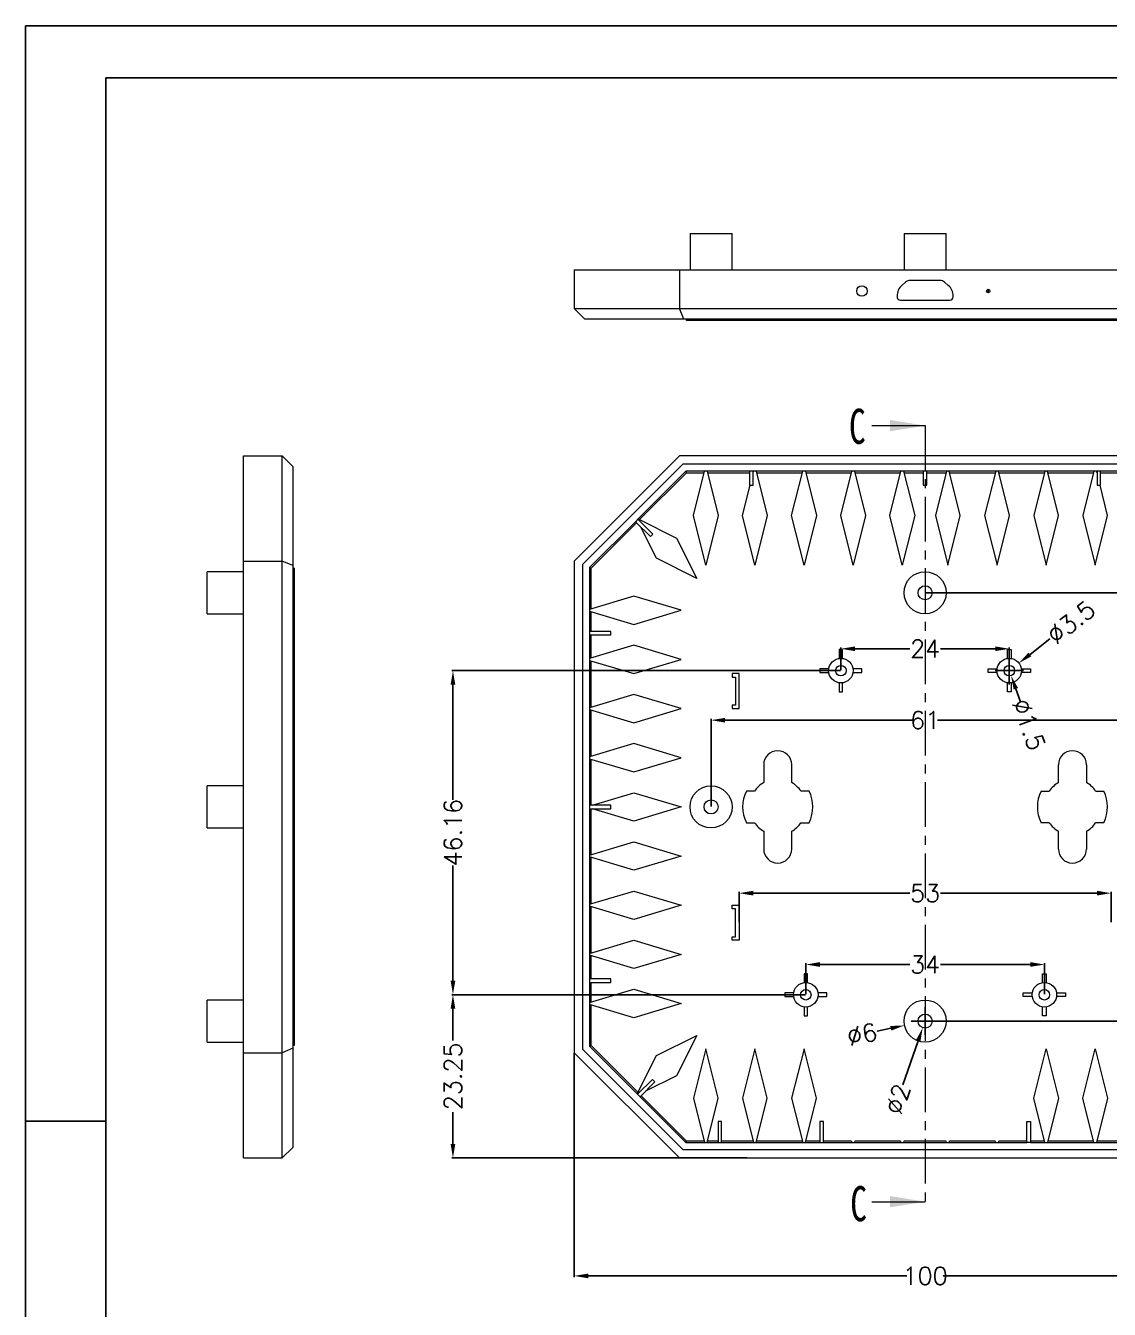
# Model space of a CAD drawing. Header units: inches. Extents: x 1584 to 2535, y 573 to 885.
# Drawn here: x 2093.6 to 2248.1, y 702.2 to 885 of the extents above; entities that cross this region are included whole.
import ezdxf

# ---------------------------------------------------------------- set-up
doc = ezdxf.new("R2010")
doc.units = ezdxf.units.IN
doc.linetypes.add('CENTER', pattern=[10.16, 6.35, -1.27, 1.27, -1.27])
doc.styles.add('SLDTEXTSTYLE6', font='TXT', dxfattribs={"width": 0.7})
doc.styles.get("Standard").update_dxf_attribs({"font": 'txt', "bigfont": 'gbcbig.shx'})
doc.dimstyles.new('2.5', dxfattribs={"dimtxt": 2.5, "dimasz": 2, "dimexe": 0.18, "dimexo": 0.0625, "dimgap": 0.09, "dimtad": 0, "dimdsep": 46, "dimtxsty": 'Standard', "dimcen": 2, "dimclrd": 3, "dimclre": 3, "dimadec": 0, "dimazin": 2, "dimtfac": 1, "dimtofl": 0, "dimtmove": 0, "dimatfit": 3, "dimfxl": 1, "dimtolj": 1, "dimtzin": 0, "dimarcsym": 0})

# ---------------------------------------------------------------- blocks, each defined once
blk = doc.blocks.new('*D55')
at = {"color": 3, "lineweight": -2}
for p, q in [((2171.81, 738.69), (2171.81, 706.78)), ((2271.81, 738.69), (2271.81, 706.78)), ((2173.81, 706.96), (2219.22, 706.96)), ((2269.81, 706.96), (2224.4, 706.96))]:
    blk.add_line(p, q, dxfattribs=at)
at = {"color": 3}
for points in [[(2173.81, 707.3), (2173.81, 706.63), (2171.81, 706.96)], [(2269.81, 707.3), (2269.81, 706.63), (2271.81, 706.96)]]:
    blk.add_solid(points, dxfattribs=at)
at = {"layer": 'Defpoints', "color": 0}
for p in [(2171.81, 738.76), (2271.81, 738.76), (2271.81, 706.96)]:
    blk.add_point(p, dxfattribs=at)
at = {"color": 0, "insert": (2221.81, 706.96), "char_height": 2.5, "attachment_point": 5}
blk.add_mtext('\\A1;100', dxfattribs=at)
blk = doc.blocks.new('*D57')
at = {"color": 3, "lineweight": -2}
for p, q in [((2195.31, 757.32), (2195.31, 761.65)), ((2197.31, 761.47), (2219.63, 761.47)), ((2246.31, 761.47), (2223.98, 761.47)), ((2248.31, 757.32), (2248.31, 761.65))]:
    blk.add_line(p, q, dxfattribs=at)
at = {"color": 3}
for points in [[(2197.31, 761.81), (2197.31, 761.14), (2195.31, 761.47)], [(2246.31, 761.81), (2246.31, 761.14), (2248.31, 761.47)]]:
    blk.add_solid(points, dxfattribs=at)
at = {"layer": 'Defpoints', "color": 0}
for p in [(2248.31, 761.47), (2195.31, 757.26), (2248.31, 757.26)]:
    blk.add_point(p, dxfattribs=at)
at = {"color": 0, "insert": (2221.81, 761.47), "char_height": 2.5, "attachment_point": 5}
blk.add_mtext('\\A1;53', dxfattribs=at)
blk = doc.blocks.new('*D58')
at = {"color": 3, "lineweight": -2}
for p, q in [((2204.81, 747.07), (2204.81, 751.49)), ((2238.81, 747.07), (2238.81, 751.49)), ((2206.81, 751.31), (2219.63, 751.31)), ((2236.81, 751.31), (2223.98, 751.31))]:
    blk.add_line(p, q, dxfattribs=at)
at = {"color": 3}
for points in [[(2206.81, 751.65), (2206.81, 750.98), (2204.81, 751.31)], [(2236.81, 751.65), (2236.81, 750.98), (2238.81, 751.31)]]:
    blk.add_solid(points, dxfattribs=at)
at = {"layer": 'Defpoints', "color": 0}
for p in [(2238.81, 751.31), (2204.81, 747.01), (2238.81, 747.01)]:
    blk.add_point(p, dxfattribs=at)
at = {"color": 0, "insert": (2221.81, 751.31), "char_height": 2.5, "attachment_point": 5}
blk.add_mtext('\\A1;34', dxfattribs=at)
blk = doc.blocks.new('*D59')
at = {"color": 3, "lineweight": -2}
for p, q in [((2191.31, 773.82), (2191.31, 786.29)), ((2252.31, 773.82), (2252.31, 786.29)), ((2193.31, 786.11), (2220.05, 786.11)), ((2250.31, 786.11), (2223.56, 786.11))]:
    blk.add_line(p, q, dxfattribs=at)
at = {"color": 3}
for points in [[(2193.31, 786.44), (2193.31, 785.77), (2191.31, 786.11)], [(2250.31, 786.44), (2250.31, 785.77), (2252.31, 786.11)]]:
    blk.add_solid(points, dxfattribs=at)
at = {"layer": 'Defpoints', "color": 0}
for p in [(2252.31, 786.11), (2191.31, 773.76), (2252.31, 773.76)]:
    blk.add_point(p, dxfattribs=at)
at = {"color": 0, "insert": (2221.81, 786.11), "char_height": 2.5, "attachment_point": 5}
blk.add_mtext('\\A1;61', dxfattribs=at)
blk = doc.blocks.new('*D60')
at = {"color": 3, "lineweight": -2}
for p, q in [((2209.81, 793.23), (2209.81, 796.46)), ((2211.81, 796.28), (2219.63, 796.28)), ((2231.81, 796.28), (2223.98, 796.28)), ((2233.81, 793.23), (2233.81, 796.46))]:
    blk.add_line(p, q, dxfattribs=at)
at = {"color": 3}
for points in [[(2211.81, 796.61), (2211.81, 795.95), (2209.81, 796.28)], [(2231.81, 796.61), (2231.81, 795.95), (2233.81, 796.28)]]:
    blk.add_solid(points, dxfattribs=at)
at = {"layer": 'Defpoints', "color": 0}
for p in [(2209.81, 796.28), (2209.81, 793.17), (2233.81, 793.17)]:
    blk.add_point(p, dxfattribs=at)
at = {"color": 0, "insert": (2221.81, 796.28), "char_height": 2.5, "attachment_point": 5}
blk.add_mtext('\\A1;24', dxfattribs=at)
blk = doc.blocks.new('*D61')
at = {"color": 3, "lineweight": -2}
for p, q in [((2221.87, 804.26), (2287.58, 804.26)), ((2287.4, 802.26), (2287.4, 780.35)), ((2287.4, 745.26), (2287.4, 776.84)), ((2221.87, 743.26), (2287.58, 743.26))]:
    blk.add_line(p, q, dxfattribs=at)
at = {"color": 3}
for points in [[(2287.06, 802.26), (2287.73, 802.26), (2287.4, 804.26)], [(2287.06, 745.26), (2287.73, 745.26), (2287.4, 743.26)]]:
    blk.add_solid(points, dxfattribs=at)
at = {"layer": 'Defpoints', "color": 0}
for p in [(2221.81, 804.26), (2287.4, 804.26), (2221.81, 743.26)]:
    blk.add_point(p, dxfattribs=at)
at = {"color": 0, "insert": (2287.4, 778.59), "char_height": 2.5, "attachment_point": 5, "rotation": 90}
blk.add_mtext('\\A1;61', dxfattribs=at)
blk = doc.blocks.new('*D80')
at = {"color": 3, "lineweight": -2}
for p, q in [((2239.59, 797.69), (2236.76, 795.48)), ((2233.81, 791.17), (2233.81, 795.17)), ((2231.81, 793.17), (2235.81, 793.17))]:
    blk.add_line(p, q, dxfattribs=at)
at = {"color": 3}
blk.add_solid([(2236.55, 795.74), (2236.96, 795.21), (2235.18, 794.24)], dxfattribs=at)
at = {"layer": 'Defpoints', "color": 0}
for p in [(2235.18, 794.24), (2232.43, 792.09)]:
    blk.add_point(p, dxfattribs=at)
at = {"color": 0, "insert": (2242.62, 800.06), "char_height": 2.5, "attachment_point": 5, "rotation": 38.0414}
blk.add_mtext('\\A1;∅3.5', dxfattribs=at)
blk = doc.blocks.new('*D81')
at = {"color": 3, "lineweight": -2}
for p, q in [((2233.81, 791.17), (2233.81, 795.17)), ((2231.81, 793.17), (2235.81, 793.17)), ((2235.42, 788.7), (2234.74, 790.58))]:
    blk.add_line(p, q, dxfattribs=at)
at = {"color": 3}
blk.add_solid([(2235.05, 790.69), (2234.43, 790.47), (2234.06, 792.46)], dxfattribs=at)
at = {"layer": 'Defpoints', "color": 0}
for p in [(2233.55, 793.87), (2234.06, 792.46)]:
    blk.add_point(p, dxfattribs=at)
at = {"color": 0, "insert": (2236.58, 785.48), "char_height": 2.5, "attachment_point": 5, "rotation": 289.868}
blk.add_mtext('\\A1;∅1.5', dxfattribs=at)
blk = doc.blocks.new('*D82')
at = {"color": 3, "lineweight": -2}
for p, q in [((2204.74, 747.01), (2154.34, 747.01)), ((2154.52, 745.01), (2154.52, 740.47)), ((2154.52, 725.76), (2154.52, 730.29)), ((2196.4, 723.76), (2154.34, 723.76))]:
    blk.add_line(p, q, dxfattribs=at)
at = {"color": 3}
for points in [[(2154.19, 745.01), (2154.86, 745.01), (2154.52, 747.01)], [(2154.19, 725.76), (2154.86, 725.76), (2154.52, 723.76)]]:
    blk.add_solid(points, dxfattribs=at)
at = {"layer": 'Defpoints', "color": 0}
for p in [(2154.52, 747.01), (2204.81, 747.01), (2196.46, 723.76)]:
    blk.add_point(p, dxfattribs=at)
at = {"color": 0, "insert": (2154.52, 735.38), "char_height": 2.5, "attachment_point": 5, "rotation": 90}
blk.add_mtext('\\A1;23.25', dxfattribs=at)
blk = doc.blocks.new('*D83')
at = {"color": 3, "lineweight": -2}
for p, q in [((2209.74, 793.17), (2154.34, 793.17)), ((2154.52, 791.17), (2154.52, 774.76)), ((2154.52, 749.01), (2154.52, 765.41)), ((2204.74, 747.01), (2154.34, 747.01))]:
    blk.add_line(p, q, dxfattribs=at)
at = {"color": 3}
for points in [[(2154.19, 791.17), (2154.86, 791.17), (2154.52, 793.17)], [(2154.19, 749.01), (2154.86, 749.01), (2154.52, 747.01)]]:
    blk.add_solid(points, dxfattribs=at)
at = {"layer": 'Defpoints', "color": 0}
for p in [(2154.52, 793.17), (2209.81, 793.17), (2204.81, 747.01)]:
    blk.add_point(p, dxfattribs=at)
at = {"color": 0, "insert": (2154.52, 770.09), "char_height": 2.5, "attachment_point": 5, "rotation": 90}
blk.add_mtext('\\A1;46.16', dxfattribs=at)
blk = doc.blocks.new('*D84')
at = {"color": 3, "lineweight": -2}
for p, q in [((2221.81, 741.26), (2221.81, 745.26)), ((2219.81, 743.26), (2223.81, 743.26)), ((2214.96, 741.81), (2216.91, 742.23))]:
    blk.add_line(p, q, dxfattribs=at)
at = {"color": 3}
blk.add_solid([(2216.84, 742.55), (2216.98, 741.9), (2218.87, 742.64)], dxfattribs=at)
at = {"layer": 'Defpoints', "color": 0}
for p in [(2218.87, 742.64), (2224.74, 743.87)]:
    blk.add_point(p, dxfattribs=at)
at = {"color": 0, "insert": (2212.83, 741.37), "char_height": 2.5, "attachment_point": 5, "rotation": 11.884}
blk.add_mtext('\\A1;∅6', dxfattribs=at)
blk = doc.blocks.new('*D85')
at = {"color": 3, "lineweight": -2}
for p, q in [((2221.81, 741.26), (2221.81, 745.26)), ((2219.81, 743.26), (2223.81, 743.26)), ((2218.63, 734.19), (2220.81, 740.43))]:
    blk.add_line(p, q, dxfattribs=at)
at = {"color": 3}
blk.add_solid([(2220.5, 740.54), (2221.13, 740.31), (2221.47, 742.31)], dxfattribs=at)
at = {"layer": 'Defpoints', "color": 0}
for p in [(2222.14, 744.2), (2221.47, 742.31)]:
    blk.add_point(p, dxfattribs=at)
at = {"color": 0, "insert": (2217.91, 732.14), "char_height": 2.5, "attachment_point": 5, "rotation": 70.6787}
blk.add_mtext('\\A1;∅2', dxfattribs=at)

msp = doc.modelspace()

# ---------------------------------------------------------------- linework, layer by layer
for p, q in [((2093.631, 885.02), (2534.978, 885.02)), ((2093.631, 885.02), (2093.631, 572.957)), ((2105.051, 877.59), (2527.548, 877.59)), ((2105.051, 877.59), (2105.051, 580.387)), ((2105.051, 728.988), (2093.631, 728.988)), ((2093.631, 717.431), (2093.631, 572.957))]:
    msp.add_line(p, q)
at = {"color": 7, "linetype": 'Continuous', "lineweight": 15}
for p, q in [((2188.305, 855.43), (2188.305, 850.23)), ((2188.305, 855.43), (2194.305, 855.43)), ((2194.305, 850.23), (2194.305, 855.43)), ((2218.805, 855.43), (2218.805, 850.23)), ((2218.805, 855.43), (2224.805, 855.43)), ((2224.805, 850.23), (2224.805, 855.43)), ((2171.805, 850.23), (2186.805, 850.23)), ((2171.805, 850.23), (2171.805, 844.73)), ((2186.805, 850.23), (2256.805, 850.23)), ((2186.805, 850.23), (2186.805, 844.73)), ((2219.023, 848.486), (2218.495, 848.028)), ((2223.932, 848.73), (2219.678, 848.73)), ((2225.115, 848.028), (2224.587, 848.486)), ((2217.805, 846.517), (2217.805, 846.43)), ((2225.805, 846.43), (2225.805, 846.517)), ((2230.805, 847.48), (2230.805, 846.98)), ((2171.805, 844.73), (2186.805, 844.73)), ((2171.805, 844.73), (2173.305, 843.23)), ((2187.426, 843.23), (2186.805, 844.73)), ((2186.805, 844.73), (2256.805, 844.73)), ((2218.305, 845.93), (2225.305, 845.93)), ((2187.426, 843.23), (2173.305, 843.23)), ((2256.184, 843.23), (2187.426, 843.23)), ((2187.805, 843.03), (2187.805, 843.23)), ((2193.433, 843.03), (2187.805, 843.03)), ((2193.433, 843.03), (2193.433, 843.23)), ((2250.178, 843.03), (2193.433, 843.03)), ((2124.697, 808.756), (2124.697, 823.756)), ((2124.697, 823.756), (2130.197, 823.756)), ((2130.197, 808.756), (2130.197, 823.756)), ((2130.197, 823.756), (2131.697, 822.256)), ((2186.805, 823.756), (2171.805, 808.756)), ((2256.805, 823.756), (2186.805, 823.756)), ((2131.697, 822.256), (2131.697, 808.135)), ((2187.302, 822.556), (2173.005, 808.259)), ((2187.716, 821.556), (2180.886, 814.725)), ((2181.126, 814.667), (2187.804, 821.345)), ((2256.308, 822.556), (2187.302, 822.556)), ((2196.805, 821.556), (2187.716, 821.556)), ((2187.716, 821.556), (2187.804, 821.345)), ((2187.804, 821.345), (2190.312, 821.345)), ((2188.79, 815.256), (2190.365, 821.556)), ((2190.746, 821.556), (2192.321, 815.256)), ((2190.798, 821.345), (2196.805, 821.345)), ((2197.305, 821.556), (2196.805, 821.556)), ((2196.805, 821.556), (2196.805, 819.556)), ((2197.305, 819.556), (2197.305, 821.556)), ((2221.555, 821.556), (2197.305, 821.556)), ((2197.305, 821.318), (2197.365, 821.556)), ((2197.305, 821.345), (2197.312, 821.345)), ((2197.746, 821.556), (2199.321, 815.256)), ((2197.798, 821.345), (2204.312, 821.345)), ((2202.79, 815.256), (2204.365, 821.556)), ((2204.746, 821.556), (2206.321, 815.256)), ((2204.798, 821.345), (2211.312, 821.345)), ((2209.79, 815.256), (2211.365, 821.556)), ((2211.746, 821.556), (2213.321, 815.256)), ((2211.798, 821.345), (2218.312, 821.345)), ((2216.79, 815.256), (2218.365, 821.556)), ((2218.746, 821.556), (2220.321, 815.256)), ((2218.798, 821.345), (2221.555, 821.345)), ((2222.055, 821.556), (2221.555, 821.556)), ((2221.555, 821.556), (2221.555, 819.556)), ((2222.055, 819.556), (2222.055, 821.556)), ((2246.305, 821.556), (2222.055, 821.556)), ((2222.055, 821.345), (2224.812, 821.345)), ((2224.865, 821.556), (2223.29, 815.256)), ((2226.821, 815.256), (2225.246, 821.556)), ((2225.298, 821.345), (2231.812, 821.345)), ((2231.865, 821.556), (2230.29, 815.256)), ((2233.821, 815.256), (2232.246, 821.556)), ((2232.298, 821.345), (2238.812, 821.345)), ((2238.865, 821.556), (2237.29, 815.256)), ((2240.821, 815.256), (2239.246, 821.556)), ((2239.298, 821.345), (2245.812, 821.345)), ((2245.865, 821.556), (2244.29, 815.256)), ((2246.305, 821.318), (2246.246, 821.556)), ((2246.298, 821.345), (2246.305, 821.345)), ((2246.805, 821.556), (2246.305, 821.556)), ((2246.305, 821.556), (2246.305, 819.556)), ((2246.805, 819.556), (2246.805, 821.556)), ((2255.894, 821.556), (2246.805, 821.556)), ((2246.805, 821.345), (2252.812, 821.345)), ((2195.79, 815.256), (2196.865, 819.556)), ((2196.805, 819.556), (2197.305, 819.556)), ((2221.555, 819.556), (2222.055, 819.556)), ((2246.305, 819.556), (2246.805, 819.556)), ((2247.821, 815.256), (2246.746, 819.556)), ((2180.532, 814.372), (2174.005, 807.845)), ((2174.216, 807.757), (2180.682, 814.222)), ((2180.886, 814.725), (2180.532, 814.372)), ((2180.532, 814.372), (2182.653, 812.251)), ((2183.007, 812.604), (2180.886, 814.725)), ((2180.927, 814.767), (2186.395, 812.033)), ((2183.529, 809.166), (2181.319, 813.585)), ((2190.555, 808.194), (2188.79, 815.256)), ((2192.321, 815.256), (2190.555, 808.194)), ((2197.555, 808.194), (2195.79, 815.256)), ((2199.321, 815.256), (2197.555, 808.194)), ((2204.555, 808.194), (2202.79, 815.256)), ((2206.321, 815.256), (2204.555, 808.194)), ((2211.555, 808.194), (2209.79, 815.256)), ((2213.321, 815.256), (2211.555, 808.194)), ((2218.555, 808.194), (2216.79, 815.256)), ((2220.321, 815.256), (2218.555, 808.194)), ((2223.29, 815.256), (2225.055, 808.194)), ((2225.055, 808.194), (2226.821, 815.256)), ((2230.29, 815.256), (2232.055, 808.194)), ((2232.055, 808.194), (2233.821, 815.256)), ((2237.29, 815.256), (2239.055, 808.194)), ((2239.055, 808.194), (2240.821, 815.256)), ((2244.29, 815.256), (2246.055, 808.194)), ((2246.055, 808.194), (2247.821, 815.256)), ((2182.653, 812.251), (2183.007, 812.604)), ((2186.395, 812.033), (2189.262, 806.299)), ((2124.697, 738.756), (2124.697, 808.756)), ((2124.697, 808.756), (2130.197, 808.756)), ((2130.197, 738.756), (2130.197, 808.756)), ((2131.697, 808.135), (2130.197, 808.756)), ((2131.697, 808.135), (2131.697, 739.377)), ((2171.805, 808.756), (2171.805, 738.756)), ((2173.005, 808.259), (2173.005, 739.253)), ((2189.262, 806.299), (2183.529, 809.166)), ((2124.697, 807.256), (2119.497, 807.256)), ((2119.497, 804.256), (2119.497, 807.256)), ((2131.897, 807.756), (2131.697, 807.756)), ((2131.897, 807.756), (2131.897, 802.129)), ((2174.005, 807.845), (2174.005, 798.756)), ((2174.005, 807.845), (2174.216, 807.757)), ((2174.216, 801.951), (2174.216, 807.757)), ((2119.497, 801.256), (2119.497, 804.256)), ((2180.305, 803.778), (2174.005, 801.888)), ((2187.045, 801.756), (2180.305, 803.778)), ((2119.497, 801.256), (2124.697, 801.256)), ((2131.897, 802.129), (2131.697, 802.129)), ((2131.897, 802.129), (2131.897, 745.383)), ((2174.005, 801.624), (2180.305, 799.734)), ((2174.216, 798.756), (2174.216, 801.561)), ((2180.305, 799.734), (2187.045, 801.756)), ((2177.005, 798.756), (2174.005, 798.756)), ((2174.005, 798.756), (2174.005, 798.256)), ((2174.005, 798.256), (2177.005, 798.256)), ((2174.005, 798.256), (2174.005, 774.006)), ((2174.216, 794.951), (2174.216, 798.256)), ((2177.005, 798.256), (2177.005, 798.756)), ((2180.305, 796.778), (2174.005, 794.888)), ((2187.045, 794.756), (2180.305, 796.778)), ((2209.555, 796.166), (2209.555, 794.898)), ((2210.055, 796.166), (2209.555, 796.166)), ((2210.055, 794.898), (2210.055, 796.166)), ((2233.555, 796.166), (2234.055, 796.166)), ((2233.555, 794.898), (2233.555, 796.166)), ((2234.055, 796.166), (2234.055, 794.898)), ((2174.005, 794.624), (2180.305, 792.734)), ((2174.216, 787.951), (2174.216, 794.561)), ((2180.305, 792.734), (2187.045, 794.756)), ((2195.305, 792.756), (2194.305, 792.756)), ((2194.305, 792.756), (2194.305, 792.256)), ((2194.305, 792.256), (2194.805, 792.256)), ((2194.805, 792.256), (2194.805, 788.256)), ((2195.305, 787.756), (2195.305, 792.756)), ((2206.805, 793.416), (2206.805, 792.916)), ((2208.073, 793.416), (2206.805, 793.416)), ((2206.805, 792.916), (2208.073, 792.916)), ((2212.805, 793.416), (2211.537, 793.416)), ((2211.537, 792.916), (2212.805, 792.916)), ((2212.805, 792.916), (2212.805, 793.416)), ((2230.805, 792.916), (2230.805, 793.416)), ((2230.805, 793.416), (2232.073, 793.416)), ((2232.073, 792.916), (2230.805, 792.916)), ((2235.537, 793.416), (2236.805, 793.416)), ((2236.805, 792.916), (2235.537, 792.916)), ((2236.805, 793.416), (2236.805, 792.916)), ((2180.305, 789.778), (2174.005, 787.888)), ((2187.045, 787.756), (2180.305, 789.778)), ((2209.555, 791.434), (2209.555, 790.166)), ((2209.555, 790.166), (2210.055, 790.166)), ((2210.055, 790.166), (2210.055, 791.434)), ((2233.555, 790.166), (2233.555, 791.434)), ((2234.055, 790.166), (2233.555, 790.166)), ((2234.055, 791.434), (2234.055, 790.166)), ((2194.805, 788.256), (2194.305, 788.256)), ((2194.305, 788.256), (2194.305, 787.756)), ((2174.005, 787.624), (2180.305, 785.734)), ((2174.216, 780.951), (2174.216, 787.561)), ((2180.305, 785.734), (2187.045, 787.756)), ((2194.305, 787.756), (2195.305, 787.756)), ((2180.305, 782.778), (2174.005, 780.888)), ((2187.045, 780.756), (2180.305, 782.778)), ((2180.305, 778.734), (2187.045, 780.756)), ((2174.005, 780.624), (2180.305, 778.734)), ((2174.216, 774.006), (2174.216, 780.561)), ((2198.805, 779.756), (2198.805, 777.22)), ((2202.805, 777.22), (2202.805, 779.756)), ((2240.805, 777.22), (2240.805, 779.756)), ((2244.805, 779.756), (2244.805, 777.22)), ((2124.697, 776.756), (2119.497, 776.756)), ((2119.497, 770.756), (2119.497, 776.756)), ((2174.398, 774.006), (2180.305, 775.778)), ((2180.305, 775.778), (2187.045, 773.756)), ((2197.498, 776.006), (2196.34, 776.006)), ((2205.27, 776.006), (2204.112, 776.006)), ((2238.34, 776.006), (2239.498, 776.006)), ((2246.112, 776.006), (2247.27, 776.006)), ((2177.005, 774.006), (2174.005, 774.006)), ((2174.005, 774.006), (2174.005, 773.506)), ((2174.005, 773.506), (2177.005, 773.506)), ((2174.005, 773.506), (2174.005, 749.256)), ((2174.216, 766.951), (2174.216, 773.506)), ((2180.305, 771.734), (2174.398, 773.506)), ((2177.005, 773.506), (2177.005, 774.006)), ((2187.045, 773.756), (2180.305, 771.734)), ((2196.34, 771.506), (2197.498, 771.506)), ((2204.112, 771.506), (2205.27, 771.506)), ((2239.498, 771.506), (2238.34, 771.506)), ((2247.27, 771.506), (2246.112, 771.506)), ((2119.497, 770.756), (2124.697, 770.756)), ((2198.805, 770.292), (2198.805, 767.756)), ((2202.805, 767.756), (2202.805, 770.292)), ((2240.805, 767.756), (2240.805, 770.292)), ((2244.805, 770.292), (2244.805, 767.756)), ((2174.005, 766.888), (2180.305, 768.778)), ((2180.305, 768.778), (2187.045, 766.756)), ((2180.305, 764.734), (2174.005, 766.624)), ((2174.216, 759.951), (2174.216, 766.561)), ((2187.045, 766.756), (2180.305, 764.734)), ((2174.005, 759.888), (2180.305, 761.778)), ((2180.305, 761.778), (2187.045, 759.756)), ((2180.305, 757.734), (2174.005, 759.624)), ((2174.216, 752.951), (2174.216, 759.561)), ((2187.045, 759.756), (2180.305, 757.734)), ((2194.305, 759.256), (2194.305, 759.756)), ((2194.305, 759.756), (2195.305, 759.756)), ((2194.805, 759.256), (2194.305, 759.256)), ((2194.805, 755.256), (2194.805, 759.256)), ((2195.305, 759.756), (2195.305, 754.756)), ((2194.305, 754.756), (2194.305, 755.256)), ((2194.305, 755.256), (2194.805, 755.256)), ((2174.005, 752.888), (2180.305, 754.778)), ((2180.305, 754.778), (2187.045, 752.756)), ((2195.305, 754.756), (2194.305, 754.756)), ((2180.305, 750.734), (2174.005, 752.624)), ((2174.216, 749.256), (2174.216, 752.561)), ((2187.045, 752.756), (2180.305, 750.734)), ((2205.055, 750.006), (2204.555, 750.006)), ((2204.555, 750.006), (2204.555, 748.738)), ((2205.055, 748.738), (2205.055, 750.006)), ((2238.555, 750.006), (2239.055, 750.006)), ((2238.555, 748.738), (2238.555, 750.006)), ((2239.055, 750.006), (2239.055, 748.738)), ((2174.005, 749.256), (2174.005, 748.756)), ((2177.005, 749.256), (2174.005, 749.256)), ((2174.005, 748.756), (2177.005, 748.756)), ((2174.005, 748.756), (2174.005, 739.667)), ((2174.005, 745.888), (2180.305, 747.778)), ((2174.216, 745.951), (2174.216, 748.756)), ((2177.005, 748.756), (2177.005, 749.256)), ((2180.305, 747.778), (2187.045, 745.756)), ((2124.697, 746.256), (2119.497, 746.256)), ((2119.497, 740.256), (2119.497, 746.256)), ((2201.805, 747.256), (2201.805, 746.756)), ((2203.073, 747.256), (2201.805, 747.256)), ((2201.805, 746.756), (2203.073, 746.756)), ((2207.805, 747.256), (2206.537, 747.256)), ((2206.537, 746.756), (2207.805, 746.756)), ((2207.805, 746.756), (2207.805, 747.256)), ((2235.805, 746.756), (2235.805, 747.256)), ((2235.805, 747.256), (2237.073, 747.256)), ((2237.073, 746.756), (2235.805, 746.756)), ((2240.537, 747.256), (2241.805, 747.256)), ((2241.805, 746.756), (2240.537, 746.756)), ((2241.805, 747.256), (2241.805, 746.756)), ((2131.897, 745.383), (2131.697, 745.383)), ((2131.897, 745.383), (2131.897, 739.756)), ((2180.305, 743.734), (2174.005, 745.624)), ((2174.216, 739.755), (2174.216, 745.561)), ((2187.045, 745.756), (2180.305, 743.734)), ((2204.555, 745.274), (2204.555, 744.006)), ((2205.055, 744.006), (2205.055, 745.274)), ((2238.555, 744.006), (2238.555, 745.274)), ((2239.055, 745.274), (2239.055, 744.006)), ((2204.555, 744.006), (2205.055, 744.006)), ((2239.055, 744.006), (2238.555, 744.006)), ((2183.529, 738.346), (2189.262, 741.213)), ((2189.262, 741.213), (2186.395, 735.48)), ((2119.497, 740.256), (2124.697, 740.256)), ((2124.697, 723.756), (2124.697, 738.756)), ((2124.697, 738.756), (2130.197, 738.756)), ((2131.697, 739.377), (2130.197, 738.756)), ((2130.197, 723.756), (2130.197, 738.756)), ((2131.897, 739.756), (2131.697, 739.756)), ((2131.697, 739.377), (2131.697, 725.256)), ((2171.805, 738.756), (2186.805, 723.756)), ((2173.005, 739.253), (2187.302, 724.956)), ((2174.005, 739.667), (2174.216, 739.755)), ((2174.005, 739.667), (2180.836, 732.837)), ((2180.894, 733.077), (2174.216, 739.755)), ((2190.555, 739.318), (2188.79, 732.256)), ((2192.321, 732.256), (2190.555, 739.318)), ((2197.555, 739.318), (2195.79, 732.256)), ((2199.321, 732.256), (2197.555, 739.318)), ((2204.555, 739.318), (2202.79, 732.256)), ((2206.321, 732.256), (2204.555, 739.318)), ((2237.29, 732.256), (2239.055, 739.318)), ((2239.055, 739.318), (2240.821, 732.256)), ((2244.29, 732.256), (2246.055, 739.318)), ((2246.055, 739.318), (2247.821, 732.256)), ((2180.794, 732.878), (2183.529, 738.346)), ((2182.957, 734.958), (2180.836, 732.837)), ((2186.395, 735.48), (2181.976, 733.27)), ((2183.311, 734.604), (2182.957, 734.958)), ((2181.189, 732.483), (2183.311, 734.604)), ((2180.836, 732.837), (2181.189, 732.483)), ((2181.189, 732.483), (2187.716, 725.956)), ((2187.804, 726.167), (2181.339, 732.632)), ((2188.79, 732.256), (2190.365, 725.956)), ((2190.746, 725.956), (2192.321, 732.256)), ((2195.79, 732.256), (2197.365, 725.956)), ((2197.746, 725.956), (2199.321, 732.256)), ((2202.79, 732.256), (2204.365, 725.956)), ((2204.746, 725.956), (2206.321, 732.256)), ((2238.865, 725.956), (2237.29, 732.256)), ((2240.821, 732.256), (2239.246, 725.956)), ((2245.865, 725.956), (2244.29, 732.256)), ((2247.821, 732.256), (2246.246, 725.956)), ((2192.305, 728.956), (2192.305, 725.956)), ((2192.805, 728.956), (2192.305, 728.956)), ((2192.805, 725.956), (2192.805, 728.956)), ((2207.305, 728.956), (2206.805, 728.956)), ((2206.805, 728.956), (2206.805, 725.956)), ((2207.305, 725.956), (2207.305, 728.956)), ((2236.305, 728.956), (2236.805, 728.956)), ((2236.305, 725.956), (2236.305, 728.956)), ((2236.805, 728.956), (2236.805, 725.956)), ((2187.804, 726.167), (2187.716, 725.956)), ((2187.716, 725.956), (2192.305, 725.956)), ((2190.312, 726.167), (2187.804, 726.167)), ((2192.305, 726.167), (2190.798, 726.167)), ((2192.305, 725.956), (2192.805, 725.956)), ((2197.312, 726.167), (2192.805, 726.167)), ((2192.805, 725.956), (2206.805, 725.956)), ((2204.312, 726.167), (2197.798, 726.167)), ((2206.805, 726.167), (2204.798, 726.167)), ((2206.805, 725.956), (2207.305, 725.956)), ((2211.312, 726.167), (2207.305, 726.167)), ((2207.305, 725.956), (2236.305, 725.956)), ((2211.312, 726.167), (2211.365, 725.956)), ((2211.798, 726.167), (2211.746, 725.956)), ((2218.312, 726.167), (2211.798, 726.167)), ((2218.312, 726.167), (2218.365, 725.956)), ((2218.798, 726.167), (2218.746, 725.956)), ((2224.812, 726.167), (2218.798, 726.167)), ((2224.865, 725.956), (2224.812, 726.167)), ((2225.246, 725.956), (2225.298, 726.167)), ((2231.812, 726.167), (2225.298, 726.167)), ((2231.865, 725.956), (2231.812, 726.167)), ((2232.246, 725.956), (2232.298, 726.167)), ((2236.305, 726.167), (2232.298, 726.167)), ((2236.805, 725.956), (2236.305, 725.956)), ((2238.812, 726.167), (2236.805, 726.167)), ((2236.805, 725.956), (2250.805, 725.956)), ((2245.812, 726.167), (2239.298, 726.167)), ((2250.805, 726.167), (2246.298, 726.167)), ((2131.697, 725.256), (2130.197, 723.756)), ((2187.302, 724.956), (2256.308, 724.956)), ((2124.697, 723.756), (2130.197, 723.756)), ((2186.805, 723.756), (2256.805, 723.756))]:
    msp.add_line(p, q, dxfattribs=at)
at = {"color": 7, "linetype": 'Continuous', "lineweight": 0}
for p, q in [((2214.205, 828.062), (2221.805, 828.062)), ((2214.205, 717.534), (2221.805, 717.534))]:
    msp.add_line(p, q, dxfattribs=at)
at = {"color": 1, "linetype": 'CENTER', "lineweight": 0}
msp.add_line((2221.805, 828.062), (2221.805, 717.534), dxfattribs=at)
at = {"color": 7, "linetype": 'Continuous', "lineweight": 15}
for centre, radius in [((2212.805, 847.23), 0.75), ((2230.805, 847.23), 0.25), ((2221.805, 804.256), 3), ((2221.805, 804.256), 1), ((2209.805, 793.166), 1.75), ((2209.805, 793.166), 0.75), ((2233.805, 793.166), 1.75), ((2233.805, 793.166), 0.75), ((2191.305, 773.756), 3), ((2191.305, 773.756), 1), ((2204.805, 747.006), 1.75), ((2204.805, 747.006), 0.75), ((2238.805, 747.006), 1.75), ((2238.805, 747.006), 0.75), ((2221.805, 743.256), 3), ((2221.805, 743.256), 1)]:
    msp.add_circle(centre, radius, dxfattribs=at)
for centre, radius, start, end in [((2219.678, 847.73), 1, 90, 130.91438), ((2223.932, 847.73), 1, 49.08562, 90), ((2219.805, 846.517), 2, 130.91438, 180), ((2223.805, 846.517), 2, 0, 49.08562), ((2218.305, 846.43), 0.5, 180, 270), ((2225.305, 846.43), 0.5, 270, 0), ((2200.805, 779.756), 2, 0, 180), ((2242.805, 779.756), 2, 0, 180), ((2200.805, 773.756), 4, 120, 145.77113), ((2200.805, 773.756), 4, 34.22887, 60), ((2242.805, 773.756), 4, 120, 145.77113), ((2242.805, 773.756), 4, 34.22887, 60), ((2200.805, 773.756), 5, 153.25632, 206.74368), ((2200.805, 773.756), 5, 333.25632, 26.74368), ((2242.805, 773.756), 5, 153.25632, 206.74368), ((2242.805, 773.756), 5, 333.25632, 26.74368), ((2200.805, 773.756), 4, 214.22887, 240), ((2200.805, 773.756), 4, 300, 325.77113), ((2242.805, 773.756), 4, 214.22887, 240), ((2242.805, 773.756), 4, 300, 325.77113), ((2200.805, 767.756), 2, 180, 0), ((2242.805, 767.756), 2, 180, 0)]:
    msp.add_arc(centre, radius, start, end, dxfattribs=at)
at = {"color": 7, "linetype": 'Continuous', "lineweight": 0}
for points in [[(2221.805, 828.062), (2216.805, 828.862), (2216.805, 827.262)], [(2221.805, 717.534), (2216.805, 718.334), (2216.805, 716.734)]]:
    msp.add_solid(points, dxfattribs=at)

# ---------------------------------------------------------------- texts
at = {"color": 7, "linetype": 'Continuous', "char_height": 5, "attachment_point": 1, "style": 'SLDTEXTSTYLE6'}
for insert in [(2210.958, 830.465), (2211.143, 719.756)]:
    msp.add_mtext('C', dxfattribs=dict(at, insert=insert))

# ---------------------------------------------------------------- dimensions: what is measured, and where the dimension line sits
dim = msp.add_linear_dim(base=(2287.396, 804.256), p1=(2221.805, 743.256), p2=(2221.805, 804.256), angle=90, dimstyle='2.5')
dim.commit()
dim.dimension.update_dxf_attribs({"geometry": '*D61', "text_midpoint": (2287.396, 778.592), "dimtype": 160})
for p1, p2, picture, middle in [((2232.427, 792.088), (2235.183, 794.244), '*D80', (2242.616, 800.06)), ((2222.136, 744.2), (2221.474, 742.312), '*D85', (2217.906, 732.136))]:
    dim = msp.add_diameter_dim_2p(p1=p1, p2=p2, dimstyle='2.5')
    dim.commit()
    dim.dimension.update_dxf_attribs({"geometry": picture, "text_midpoint": middle, "dimtype": 163})
for base, p1, p2, picture, middle in [((2209.805, 796.281), (2233.805, 793.166), (2209.805, 793.166), '*D60', (2221.805, 796.281)), ((2252.305, 786.106), (2191.305, 773.756), (2252.305, 773.756), '*D59', (2221.805, 786.106)), ((2248.305, 761.474), (2195.305, 757.256), (2248.305, 757.256), '*D57', (2221.805, 761.474)), ((2238.805, 751.314), (2204.805, 747.006), (2238.805, 747.006), '*D58', (2221.805, 751.314))]:
    dim = msp.add_linear_dim(base=base, p1=p1, p2=p2, dimstyle='2.5')
    dim.commit()
    dim.dimension.update_dxf_attribs({"geometry": picture, "text_midpoint": middle})
for p1, p2, picture, middle in [((2233.55, 793.871), (2234.06, 792.461), '*D81', (2236.583, 785.479)), ((2224.741, 743.874), (2218.869, 742.638), '*D84', (2212.828, 741.367))]:
    dim = msp.add_diameter_dim_2p(p1=p1, p2=p2, dimstyle='2.5')
    dim.commit()
    dim.dimension.update_dxf_attribs({"geometry": picture, "text_midpoint": middle})
for base, p1, p2, picture, middle in [((2154.525, 793.166), (2204.805, 747.006), (2209.805, 793.166), '*D83', (2154.525, 770.086)), ((2154.525, 747.006), (2196.462, 723.756), (2204.805, 747.006), '*D82', (2154.525, 735.381))]:
    dim = msp.add_linear_dim(base=base, p1=p1, p2=p2, angle=90, dimstyle='2.5')
    dim.commit()
    dim.dimension.update_dxf_attribs({"geometry": picture, "text_midpoint": middle})
dim = msp.add_linear_dim(base=(2271.805, 706.965), p1=(2171.805, 738.756), p2=(2271.805, 738.756), dimstyle='2.5')
dim.commit()
dim.dimension.update_dxf_attribs({"geometry": '*D55', "text_midpoint": (2221.805, 706.965), "dimtype": 160})

doc.saveas('drawing.dxf')
